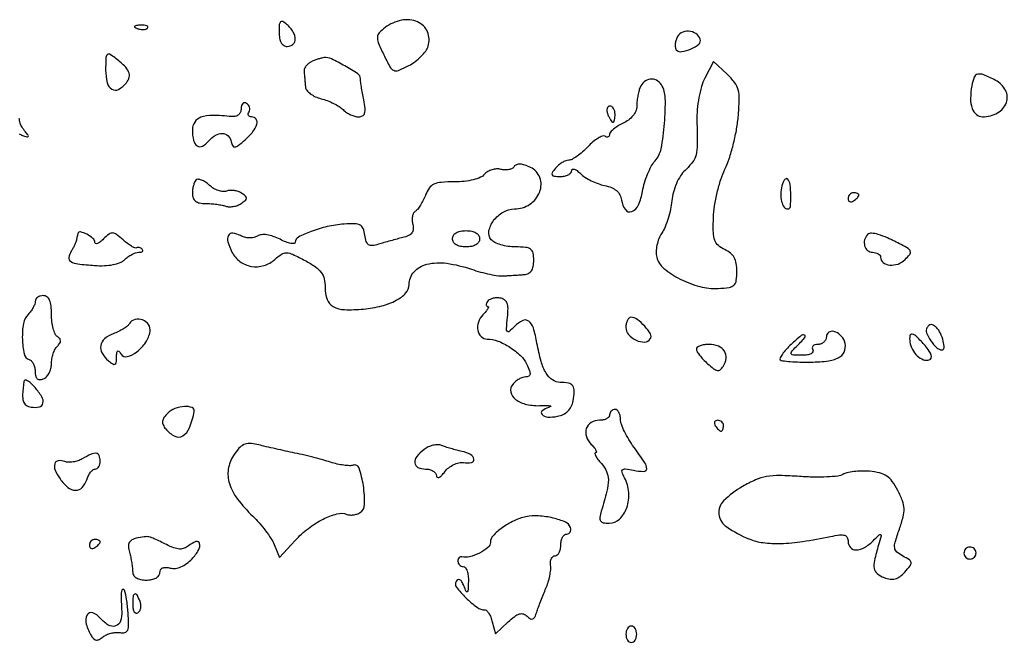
# Model space of a CAD drawing. Extents: x 0 to 5034, y 0 to 2560.
# Drawn here: x 4688.1 to 4870.4, y 111.2 to 225.9 of the extents above; entities that cross this region are included whole.
import ezdxf

# ---------------------------------------------------------------- set-up
doc = ezdxf.new("R2010")
doc.units = 0

msp = doc.modelspace()

# ---------------------------------------------------------------- linework, layer by layer
for points in [[(4709.8125, 224.316886, 0.051402), (4710.359369, 224.160852, 0.05415), (4710.916927, 224.123424, 0.060344), (4711.402231, 224.202593, 0.126455), (4711.729167, 224.395833, 0.296942), (4711.77538, 224.614691, 0.208169), (4711.592839, 224.799335, 0.077125), (4711.112848, 224.910055, 0.028489), (4710.416667, 224.921053, 0.018894), (4709.670344, 224.862007, 0.168741), (4709.37858, 224.720685, 0.470617), (4709.395823, 224.538436, 0.054073)], [(4736, 223.622445, 0.043099), (4736.095966, 222.511194, 0.087038), (4736.392996, 221.687074, 0.121072), (4736.871861, 221.183787, 0.143291), (4737.5, 221, 0.090674), (4738.072657, 221.104712, 0.09558), (4738.559375, 221.404657, 0.099644), (4738.885048, 221.85199, 0.108083), (4739, 222.377555, 0.086594), (4738.892217, 222.995234, 0.04354), (4738.559375, 223.71614, 0.041499), (4738.073942, 224.421878, 0.048188), (4737.5, 225, 0.037417), (4736.685618, 225.578847, 0.333054), (4736.27432, 225.537632, 0.193794), (4736.044628, 225.0561, 0.015561)], [(4755.563258, 224.471405, 0.040876), (4754.472214, 223.49638, 0.17917), (4754.137092, 222.715114, 0.112492), (4754.315717, 221.695381, 0.01188), (4755.310103, 219.475897, 0.013579), (4756.455038, 217.233755, 0.16653), (4757.154068, 216.593574, 0.203234), (4758.032568, 216.584398, 0.021675), (4759.925977, 217.461721, 0.04091), (4761.09631, 218.19387, 0.0358), (4762.188866, 219.137457, 0.037491), (4763.053298, 220.139278, 0.082596), (4763.51175, 221.03702, 0.179027), (4763.387464, 223.681236, 0.192754), (4761.572918, 225.507768, 0.15166), (4758.592363, 225.827386, 0.113837)], [(4809.373437, 222.530778, 0.038014), (4809.176412, 221.871535, 0.045288), (4809.096226, 221.22772, 0.051274), (4809.133513, 220.688686, 0.154685), (4809.301101, 220.365566, 0.240484), (4810.330723, 220.031894, 0.065201), (4812.023817, 220.53498, 0.068709), (4813.464099, 221.430462, 0.308989), (4813.722181, 222.334859, 0.170675), (4812.927367, 223.360058, 0.132823), (4811.574483, 223.792113, 0.135574), (4810.208954, 223.48032, 0.179491)], [(4704, 216.622445, 0.057306), (4704.267312, 214.297769, 0.20075), (4705.131664, 213.100269, 0.271843), (4706.374239, 213.077277, 0.091685), (4707.820353, 214.283538, 0.113219), (4708.334604, 215.302855, 0.16795), (4708.244489, 216.290099, 0.097191), (4707.457444, 217.398167, 0.023594), (4705.75, 218.872445, 0.037506), (4704.738976, 219.54951, 0.372089), (4704.276057, 219.456962, 0.157657), (4704.038786, 218.803516, 0.008891)], [(4741.978997, 218.179715, 0.067178), (4741.408457, 217.826438, 0.065878), (4740.947677, 217.332479, 0.071395), (4740.661775, 216.77865, 0.113046), (4740.603997, 216.25, -0.002867), (4740.668894, 215.665306, -0.001474), (4740.74383, 214.932159, -0.001465), (4740.816525, 214.177105, -0.002211), (4740.875, 213.519052, 0.148522), (4741.120919, 212.901727, 0.062304), (4741.768185, 212.271115, 0.054067), (4742.682572, 211.72314, 0.046523), (4743.740097, 211.350383, -0.029549), (4744.8868, 210.989393, -0.02408), (4746.066369, 210.473602, -0.024719), (4747.108505, 209.890953, -0.056604), (4747.811526, 209.331331, 0.050271), (4748.435369, 208.821735, 0.038049), (4749.20814, 208.391079, 0.038968), (4750.004727, 208.096265, 0.069252), (4750.696429, 208, 0.12307), (4751.407637, 208.177748, 0.200667), (4751.795255, 208.652299, 0.101243), (4751.873319, 209.546971, 0.020661), (4751.625, 211.125, -0.004764), (4751.385705, 212.383722, -0.00559), (4751.183594, 213.581519, -0.004956), (4751.034296, 214.596338, -0.034053), (4751, 215.09932, 0.251857), (4750.558435, 215.920333, 0.016142), (4748.16022, 217.396013, 0.020295), (4745.674106, 218.686351, 0.13222), (4744.29966, 218.929715, 0.043128), (4743.891171, 218.857966, 0.013129), (4743.288106, 218.68041, 0.01304), (4742.619986, 218.445074, 0.01388)], [(4814.56454, 215.124807, 0.049377), (4813.957571, 213.59885, 0.023947), (4813.474281, 211.553377, 0.023353), (4813.168152, 209.340014, 0.029456), (4813.102325, 207.273725, -0.006307), (4813.166046, 202.859077, -0.059381), (4812.945431, 200.978908, -0.107121), (4812.309897, 199.659397, -0.039643), (4810.90892, 198.129773, 0.065681), (4810.066744, 197.108537, 0.037379), (4809.321079, 195.689109, 0.036069), (4808.761261, 194.090647, 0.04305), (4808.477527, 192.519998, -0.029688), (4808.236899, 190.949477, -0.022302), (4807.794126, 189.25778, -0.022725), (4807.232079, 187.69886, -0.047177), (4806.628944, 186.55645, 0.05257), (4806.093569, 185.515406, 0.040734), (4805.730613, 184.292561, 0.041879), (4805.580396, 183.081387, 0.074001), (4805.688791, 182.082062, 0.158001), (4807.007791, 180.020558, 0.054922), (4809.997804, 178.068158, 0.052883), (4813.638554, 176.685031, 0.076893), (4817.049617, 176.329309, 0.02379), (4819.0345, 176.522742, 0.15093), (4819.939264, 176.953467, 0.173991), (4820.375156, 177.785959, 0.034043), (4820.494914, 179.5, 0.044033), (4820.369687, 180.947235, 0.085178), (4819.978708, 182.037691, 0.094978), (4819.281896, 182.858954, 0.066196), (4818.240175, 183.491359, -0.073972), (4817.057851, 184.234401, -0.131315), (4816.411614, 185.177177, -0.07892), (4816.139565, 186.653313, -0.015031), (4816.154139, 189.392897, -0.029961), (4816.361887, 191.56662, -0.019441), (4816.848921, 194.044703, -0.019554), (4817.515979, 196.435939, -0.034746), (4818.275309, 198.333689, 0.033481), (4819.057806, 200.275101, 0.016798), (4819.795592, 202.815865, 0.0166), (4820.385314, 205.505827, 0.023562), (4820.71612, 207.932151, 0.01393), (4820.91301, 211.180757, 0.071125), (4820.716111, 212.974454, 0.10042), (4820.055056, 214.337668, 0.042458), (4818.682727, 215.851082), (4816.155904, 218.202164)], [(4863.827954, 213.75, 0.041703), (4863.603208, 211.386906, 0.086794), (4863.900169, 209.566335, 0.132831), (4864.672887, 208.434334, 0.181157), (4865.823324, 208.015313, 0.12425), (4868.590231, 208.740613, 0.18279), (4870.202826, 210.633501, 0.209477), (4870.04531, 212.914029, 0.153764), (4868.227466, 214.72577, 0.018736), (4866.023711, 215.766249, 0.15674), (4864.94049, 215.866945, 0.248138), (4864.271202, 215.297802, 0.050407)], [(4802.606989, 213.418213, 0.031778), (4802.374111, 212.672972, 0.017163), (4802.178303, 211.731303, 0.017032), (4802.04404, 210.754755, 0.025648), (4802, 209.896774, -0.106731), (4801.818748, 209.057345, -0.064267), (4801.280963, 208.18738, -0.058721), (4800.475062, 207.403639, -0.056717), (4799.5, 206.818046, 0.027745), (4798.542824, 206.316073, 0.036357), (4797.734375, 205.749639, 0.039559), (4797.160354, 205.200865, 0.184244), (4797, 204.780468, -0.11006), (4796.93299, 204.47973, -0.182861), (4796.748949, 204.301059, -0.160325), (4796.47195, 204.275803, -0.081821), (4796.14536, 204.410163, 0.234443), (4795.665427, 204.454928, 0.045342), (4794.860366, 204.05788, 0.03964), (4793.921851, 203.376401, 0.027338), (4792.971046, 202.46918, -0.023726), (4791.994668, 201.524, -0.027606), (4790.979324, 200.725322, -0.028288), (4790.060039, 200.15566, -0.125199), (4789.448131, 200, 0.09569), (4788.898072, 199.893756, 0.042053), (4788.232655, 199.559375, 0.039587), (4787.565248, 199.073937, 0.042549), (4787, 198.5, 0.027702), (4786.394365, 197.682027, 0.285199), (4786.38379, 197.280049, 0.243483), (4786.749908, 197.04858, 0.02153), (4787.877555, 197, 0.048508), (4788.68981, 197.078988, 0.068508), (4789.376532, 197.314732, 0.088693), (4789.839084, 197.662303, 0.18959), (4790, 198.071429, -0.274271), (4790.149658, 198.323734, -0.20968), (4790.476032, 198.352093, -0.083471), (4790.99716, 198.071945, -0.031406), (4791.620536, 197.522321, 0.05412), (4792.443818, 196.860282, 0.028057), (4793.594842, 196.211857, 0.02753), (4794.865658, 195.671738, 0.037378), (4796.065934, 195.336813, -0.04785), (4797.326438, 194.956509, -0.08102), (4798.264089, 194.381196, -0.093633), (4798.880974, 193.605823, -0.086131), (4799.195398, 192.63592, 0.119998), (4799.900631, 190.872849, 0.349513), (4801.078076, 190.535607, 0.191769), (4802.331384, 191.756921, 0.064653), (4803.075086, 194.246726, -0.031281), (4803.43264, 195.818493, -0.025704), (4804.002846, 197.442743, -0.026445), (4804.684696, 198.883997, -0.060271), (4805.378209, 199.865422, 0.138478), (4806.498971, 202.125507, 0.025625), (4807.125191, 206.77391, 0.025826), (4807.270845, 211.466226, 0.134035), (4806.543564, 213.929512, 0.139893), (4805.642953, 214.750598, 0.148687), (4804.466936, 214.947689, 0.1432), (4803.347352, 214.456246, 0.127254)], [(4729, 209.496159, -0.101303), (4728.871048, 208.866222, -0.11985), (4728.50769, 208.380628, -0.113737), (4727.944866, 208.099434, -0.084755), (4727.25, 208.052296, 0.020806), (4723.679183, 208.265969, 0.087571), (4721.566258, 207.932496, 0.169751), (4720.430707, 207.037414, 0.142701), (4720, 205.559017, 0.05562), (4720.211471, 203.663865, 0.189978), (4720.896909, 202.657071, 0.275975), (4721.878593, 202.599045, 0.099973), (4723.009138, 203.51101, -0.081324), (4724.251971, 204.591815, -0.145425), (4725.547795, 204.943011, -0.191302), (4726.587078, 204.500912, -0.148556), (4727.176676, 203.410293, 0.068049), (4727.445162, 202.642851, 0.320368), (4727.836471, 202.439976, 0.132156), (4728.45387, 202.704335, 0.012129), (4729.75, 203.777588, 0.044484), (4731.188616, 205.273065, 0.100888), (4731.904469, 206.66157, 0.226199), (4731.746338, 207.582822, 0.243629), (4730.940983, 208, -0.098926), (4730.581552, 208.071817, -0.176081), (4730.362055, 208.273452, -0.169366), (4730.318355, 208.57557, -0.090666), (4730.457295, 208.930902, 0.108373), (4730.598899, 209.334197, 0.099685), (4730.565079, 209.77286, 0.095498), (4730.360589, 210.179369, 0.090427), (4730.016312, 210.489919, 0.143726), (4729.630628, 210.595862, 0.19148), (4729.298542, 210.457099, 0.135789), (4729.074256, 210.071384, 0.064279)], [(4796.638374, 208.5, 0.02136), (4796.887494, 207.925442, 0.030395), (4797.160341, 207.440625, 0.030693), (4797.420671, 207.087111, 0.222225), (4797.606989, 207, 0.289661), (4797.758929, 207.096084, 0.046727), (4797.884553, 207.440625, 0.039339), (4797.971531, 207.925176, 0.024748), (4798, 208.5, 0.062722), (4797.92777, 209.073532, 0.08088), (4797.715469, 209.559375, 0.098158), (4797.400789, 209.884506, 0.152681), (4797.031385, 210, 0.184534), (4796.710807, 209.877514, 0.147206), (4796.516384, 209.559375, 0.100118), (4796.488865, 209.074366, 0.055937)], [(4779.387814, 198.818479, -0.135642), (4779.016543, 198.474276, -0.068681), (4778.41096, 198.259515, -0.060352), (4777.677188, 198.198402, -0.054633), (4776.923909, 198.309647, 0.077208), (4776.130002, 198.390642, 0.06059), (4775.276564, 198.24109, 0.061354), (4774.495274, 197.894941, 0.084818), (4773.914323, 197.396765, -0.120088), (4773.163833, 196.839111, -0.038507), (4771.837628, 196.39515, -0.034555), (4770.179845, 196.098659, -0.02698), (4768.352804, 196, 0.019084), (4765.940441, 195.907892, 0.087271), (4764.586921, 195.561665, 0.130335), (4763.714713, 194.850934, 0.066228), (4763.036932, 193.597139, -0.024236), (4762.616031, 192.633433, -0.024938), (4762.107434, 191.724417, -0.025662), (4761.589086, 190.984803, -0.088889), (4761.155563, 190.596143, 0.139375), (4760.821007, 190.229931, 0.06788), (4760.615451, 189.625355, 0.059297), (4760.561108, 188.889671, 0.052813), (4760.675924, 188.131265, -0.079072), (4760.763561, 187.239542, -0.148985), (4760.514008, 186.56769, -0.124811), (4759.890185, 186.072429, -0.047648), (4758.832044, 185.712995, 0.005283), (4757.781882, 185.452885, 0.00323), (4756.548195, 185.124928, 0.003237), (4755.33034, 184.784254, 0.005747), (4754.332024, 184.485552, -0.044968), (4753.202037, 184.24193, -0.179696), (4752.52452, 184.402801, -0.171693), (4752.097769, 184.973581, -0.040344), (4751.832024, 186.154818, 0.05822), (4751.506474, 187.39378, 0.178368), (4750.938994, 188.032657, 0.122705), (4749.941628, 188.284462, 0.021724), (4748, 188.206116, 0.033191), (4744.876354, 187.733613, 0.035052), (4741.90082, 186.856806, 0.03344), (4739.572245, 185.807162, 0.276879), (4739, 184.853, -0.381434), (4738.788927, 184.616571, -0.076639), (4738.174817, 184.641014, -0.047043), (4737.268846, 184.908191, -0.024119), (4736.190867, 185.401299, 0.034703), (4734.941026, 185.941358, 0.049422), (4733.766914, 186.228346, 0.058884), (4732.754832, 186.251964, 0.115326), (4731.994749, 185.996755, -0.086738), (4731.327006, 185.729638, -0.057984), (4730.505372, 185.654124, -0.05542), (4729.645797, 185.770801, -0.061517), (4728.86457, 186.07248, 0.09008), (4727.461646, 186.524539, 0.317517), (4726.667996, 186.108475, 0.192893), (4726.55905, 184.926874, 0.044783), (4727.310984, 183.036976, 0.117625), (4728.783326, 181.297258, 0.117339), (4730.88373, 180.407576, 0.115445), (4733.187477, 180.552484, 0.111173), (4735.223925, 181.702649, -0.040634), (4736.465128, 182.654746, -0.15499), (4737.395128, 182.907716, -0.100707), (4738.523545, 182.628358, -0.012146), (4740.821445, 181.467702, -0.02664), (4742.71316, 180.320149, -0.08396), (4743.77885, 179.294884, -0.104393), (4744.321029, 178.110097, -0.055341), (4744.5, 176.498057, 0.088238), (4744.888839, 174.311868, 0.178658), (4746.006707, 172.999745, 0.120599), (4748.075586, 172.423723, 0.031055), (4751.566689, 172.53053, 0.037854), (4754.934699, 173.102941, 0.061984), (4757.631752, 174.1423, 0.083178), (4759.395457, 175.504391, 0.189005), (4760, 177.046535, -0.18672), (4760.907344, 179.391515, -0.148902), (4763.255616, 180.788903, -0.095878), (4766.936058, 180.973023, -0.047506), (4771.5, 179.87487, 0.016458), (4773.178149, 179.359149, 0.015715), (4774.9125, 178.94608, 0.015873), (4776.465571, 178.678457, 0.052706), (4777.5, 178.643701, -0.000783), (4778.393064, 178.706462, -0.000507), (4779.426563, 178.776415, -0.00051), (4780.436362, 178.842701, -0.000966), (4781.25, 178.893701, 0.104405), (4782.012246, 179.103612, 0.126343), (4782.56437, 179.595867, 0.1002), (4782.893486, 180.392962, 0.047997), (4783, 181.5, 0.049942), (4782.864396, 182.854237, 0.18559), (4782.412244, 183.564955, 0.136988), (4781.501371, 183.912921, 0.02316), (4779.622445, 184, -0.035382), (4778.249238, 184.097295, -0.036316), (4776.915693, 184.387207, -0.038855), (4775.804208, 184.811088, -0.109449), (4775.150922, 185.31815, -0.223624), (4774.736496, 186.922975, -0.115175), (4775.594795, 188.86247, -0.099189), (4777.367783, 190.439899, -0.133119), (4779.434259, 191, 0.148854), (4782.270561, 191.863523, 0.154002), (4784.098692, 194.15161, 0.18154), (4784.123363, 196.791013, 0.19752), (4782.399686, 198.67936, 0.030832), (4781.325522, 199.107512, 0.067977), (4780.458532, 199.266982, 0.100978), (4779.811363, 199.165782, 0.166727)], [(4720.668848, 196.335515, 0.097057), (4720.411452, 195.952655, 0.034309), (4720.196474, 195.324599, 0.032513), (4720.049328, 194.584252, 0.03281), (4720, 193.833333, 0.091021), (4720.15062, 193.012795, 0.140673), (4720.579756, 192.439534, 0.114263), (4721.323693, 192.106287, 0.04844), (4722.418213, 192, -0.017536), (4723.441708, 191.964093, -0.014917), (4724.517288, 191.856211, -0.015174), (4725.490878, 191.69895, -0.040455), (4726.168213, 191.510504, 0.084144), (4726.787579, 191.395026, 0.047837), (4727.549412, 191.455463, 0.046037), (4728.327594, 191.668131, 0.056147), (4729, 192.010504, 0.027638), (4729.77688, 192.586998, 0.210364), (4729.975391, 192.985211, 0.232097), (4729.806595, 193.375335, 0.033573), (4729.090684, 193.90748, 0.062062), (4728.449638, 194.215656, 0.047312), (4727.690588, 194.393064, 0.048336), (4726.934281, 194.42216, 0.077219), (4726.303439, 194.286199, -0.119299), (4725.64562, 194.200911, -0.056006), (4724.803316, 194.389654, -0.050924), (4723.920014, 194.799137, -0.049969), (4723.131603, 195.380901, 0.037114), (4722.39574, 195.953625, 0.0544), (4721.668183, 196.330997, 0.069759), (4721.054478, 196.475014, 0.222728)], [(4828.78976, 195.289663, 0.057628), (4828.581706, 193.799075, 0.067465), (4828.740015, 192.380925, 0.087231), (4829.197998, 191.355146, 0.249188), (4829.866355, 191, 0.386059), (4830.357272, 191.445434, 0.027233), (4830.443173, 193.45963, 0.03018), (4830.293016, 195.536552, 0.164686), (4829.800903, 196.532431, 0.289317), (4829.554751, 196.588029, 0.137531), (4829.278285, 196.392962, 0.072754), (4829.006773, 195.93768, 0.034683)], [(4841, 192.940983, 0.108972), (4841.078288, 192.586039, 0.182303), (4841.29375, 192.3746, 0.161196), (4841.6179, 192.343488, 0.082592), (4842, 192.5, 0.029505), (4842.382774, 192.768994, 0.035638), (4842.70625, 193.066025, 0.038439), (4842.934461, 193.34829, 0.151918), (4843, 193.559017, 0.210953), (4842.92554, 193.727648, 0.081139), (4842.70625, 193.870461, 0.061769), (4842.382849, 193.967655, 0.042167), (4842, 194, 0.105053), (4841.618444, 193.918938, 0.099167), (4841.29375, 193.688914, 0.09642), (4841.076123, 193.345238, 0.093332)], [(4698.875, 186.468615, 0.00828), (4698.817288, 186.236918, 0.003296), (4698.745502, 185.917343, 0.003261), (4698.672559, 185.571471, 0.004096), (4698.609687, 185.25, -0.048832), (4698.500465, 184.87376, -0.015194), (4698.265362, 184.333581, -0.01503), (4697.964428, 183.742541, -0.01603), (4697.634552, 183.183469, 0.108497), (4697.221112, 182.047228, 0.298501), (4697.572989, 181.313804, 0.106113), (4698.876048, 180.864759, 0.012331), (4701.965367, 180.567993, 0.027226), (4703.770507, 180.5379, 0.038281), (4705.370102, 180.721523, 0.044614), (4706.657602, 181.091731, 0.104438), (4707.492871, 181.635728, -0.040152), (4708.10628, 182.157806, -0.035521), (4708.820078, 182.599245, -0.037245), (4709.523516, 182.903642, -0.08368), (4710.095238, 183, 0.046117), (4710.531099, 183.040287, 0.136701), (4710.798289, 183.171354, 0.260031), (4710.864785, 183.362842, 0.153907), (4710.75, 183.583333, 0.066173), (4710.491231, 183.781379, 0.072584), (4710.197507, 183.897396, 0.081837), (4709.915081, 183.916617, 0.129021), (4709.688321, 183.833333, -0.261982), (4709.390113, 183.804569, -0.02995), (4708.767063, 184.125911, -0.029988), (4708.019559, 184.632941, -0.019901), (4707.223842, 185.297426, 0.021381), (4706.007303, 186.307238, 0.151278), (4705.294428, 186.567275, 0.17833), (4704.620753, 186.35633, 0.03226), (4703.618854, 185.475997, -0.02821), (4702.996238, 184.919936, -0.072232), (4702.475538, 184.615986, -0.183887), (4702.14955, 184.609318, -0.316895), (4702, 184.821583, 0.219501), (4701.656429, 185.566494, 0.055418), (4700.523423, 186.334622, 0.064769), (4699.366413, 186.764448, 0.404193)], [(4773, 185.5, -0.140575), (4772.822179, 184.88002, -0.118484), (4772.333333, 184.4, -0.088208), (4771.543379, 184.09863, -0.04716), (4770.5, 184, -0.04716), (4769.456621, 184.09863, -0.088208), (4768.666667, 184.4, -0.118484), (4768.177821, 184.88002, -0.140575), (4768, 185.5, -0.140575), (4768.177821, 186.11998, -0.118484), (4768.666667, 186.6, -0.088208), (4769.456621, 186.90137, -0.04716), (4770.5, 187, -0.04716), (4771.543379, 186.90137, -0.088208), (4772.333333, 186.6, -0.118484), (4772.822179, 186.11998, -0.140575)], [(4844.597766, 186.264432, 0.133646), (4844.04972, 185.306541, 0.131657), (4844.058423, 184.197114, 0.14842), (4844.605811, 183.332379, 0.179844), (4845.5, 183, -0.057609), (4846.073715, 182.933678, -0.076852), (4846.559375, 182.737678, -0.095748), (4846.884842, 182.447641, -0.164455), (4847, 182.106989, 0.230387), (4847.47238, 181.136216, 0.142651), (4848.673222, 180.654266, 0.109662), (4850.214873, 180.840436, 0.112159), (4851.518633, 181.66149, 0.02982), (4852.363746, 182.613904, 0.234562), (4852.4808, 183.175866, 0.192404), (4852.109394, 183.679314, 0.019744), (4850.797572, 184.422686, 0.011396), (4848.286587, 185.6458, 0.035446), (4846.525623, 186.307878, 0.055444), (4845.300592, 186.52825, 0.216441)], [(4691, 173.928571, -0.090228), (4690.908416, 173.425185, -0.035946), (4690.613671, 172.785546, -0.034105), (4690.188118, 172.124309, -0.036359), (4689.684839, 171.541982, 0.15671), (4688.824931, 169.867866, 0.047855), (4688.629144, 166.99225, 0.047122), (4688.964632, 164.252164, 0.26416), (4689.91575, 163.19475, -0.134104), (4690.330788, 162.917839, -0.066644), (4690.681501, 162.385698, -0.058808), (4690.919415, 161.695948, -0.053719), (4691, 160.948051, 0.055725), (4691.08935, 160.148833, 0.158909), (4691.372581, 159.674022, 0.189492), (4691.842896, 159.505948, 0.083968), (4692.5, 159.638374, 0.11139), (4693.073799, 160.02113, 0.066132), (4693.559375, 160.689091, 0.061088), (4693.88814, 161.525559, 0.063201), (4694, 162.406989, -0.043504), (4694.080148, 163.326395, -0.036548), (4694.319345, 164.275148, -0.038065), (4694.670032, 165.113636, -0.078454), (4695.087132, 165.687132, 0.047458), (4695.536977, 166.231562, 0.150038), (4695.674265, 166.678773, 0.181024), (4695.526767, 167.072821, 0.075363), (4695.087132, 167.446149, -0.152756), (4694.667417, 167.930471, -0.038137), (4694.319345, 168.931457, -0.035408), (4694.079925, 170.192483, -0.029219), (4694, 171.559017, 0.026284), (4693.917378, 173.129639, 0.076643), (4693.64102, 174.176503, 0.129215), (4693.167342, 174.776738, 0.162841), (4692.5, 175, 0.069717), (4691.926711, 174.919674, 0.085667), (4691.440625, 174.685268, 0.100075), (4691.115627, 174.337148, 0.138775)], [(4774.444954, 173.910933, 0.04954), (4774.274213, 173.561564, 0.107788), (4774.232537, 173.267587, 0.18398), (4774.32166, 173.077196, 0.194679), (4774.512412, 173, -0.459563), (4774.622632, 172.87157, -0.095029), (4774.508538, 172.550874, -0.044123), (4774.157503, 172.058628, -0.019434), (4773.613918, 171.471061, 0.114504), (4772.779872, 170.132968, 0.12694), (4772.66313, 168.616643, 0.157839), (4773.280345, 167.456088, 0.194633), (4774.407624, 167, -0.093819), (4776.364139, 166.629624, -0.048974), (4778.581887, 165.497357, -0.048911), (4780.543478, 163.95072, -0.091366), (4781.719835, 162.31392, -0.019159), (4782.217671, 161.144984, -0.112185), (4782.310838, 160.488012, -0.256945), (4782.07661, 160.134811, -0.121142), (4781.52836, 160, 0.085163), (4780.954584, 159.901558, 0.043721), (4780.288568, 159.598349, 0.041775), (4779.639144, 159.155859, 0.049156), (4779.110114, 158.632679, 0.23234), (4778.768799, 157.214284, 0.179351), (4779.646295, 155.861296, 0.107346), (4781.708016, 154.924137, 0.066155), (4784.375018, 154.708593, -0.010714), (4785.491344, 154.742145, -0.065007), (4786.064378, 154.672344, -0.631895), (4786.091377, 154.533947, -0.088838), (4785.737757, 154.359112, 0.099119), (4784.556409, 153.744767, 0.447516), (4784.5207, 153.05975, 0.187944), (4785.586712, 152.596742, 0.056831), (4787.378264, 152.731978, 0.065899), (4788.444633, 153.085943, 0.081833), (4789.296954, 153.688525, 0.082568), (4789.905502, 154.527861, 0.068529), (4790.258967, 155.574366, 0.035562), (4790.46908, 157.349906, 0.165474), (4790.186784, 158.326906, 0.192198), (4789.399273, 158.844858, 0.050545), (4787.868517, 159, -0.152564), (4786.439118, 159.446545, -0.107977), (4785.285239, 160.684932, -0.066346), (4784.356718, 162.866065, -0.022864), (4783.592893, 166.214921, 0.027066), (4782.919762, 169.055879, 0.159463), (4782.063036, 170.300046, 0.286247), (4780.957321, 170.404201, 0.080608), (4779.488051, 169.345194, -0.017033), (4778.462932, 168.387636, -0.425124), (4778.116047, 168.417778, -0.192067), (4777.966882, 168.898873, -0.006005), (4778.157431, 170.990093, 0.024575), (4778.246746, 172.65053, 0.094957), (4778.058024, 173.660379, 0.156243), (4777.572715, 174.255539, 0.10809), (4776.753971, 174.565023, 0.051522), (4776.04434, 174.595628, 0.054101), (4775.35546, 174.478832, 0.060223), (4774.787662, 174.241214, 0.125802)], [(4708.406832, 169.84925, -0.088635), (4708.016868, 169.413832, -0.025737), (4707.276457, 168.89398, -0.025001), (4706.366785, 168.384324, -0.024349), (4705.402861, 167.963068, 0.085792), (4703.815463, 167.023393, 0.172995), (4703.099071, 165.779544, 0.176642), (4703.338487, 164.382531, 0.089908), (4704.5, 163, 0.024159), (4705.31604, 162.386802, 0.252347), (4705.718724, 162.345693, 0.271701), (4705.954529, 162.657452, 0.027206), (4706.015313, 163.627555, -0.017785), (4706.053594, 164.502123, -0.225062), (4706.213655, 164.780348, -0.386958), (4706.453992, 164.748332, -0.033665), (4706.851079, 164.206719, 0.325601), (4707.995592, 163.754996, 0.102928), (4709.742245, 164.617696, 0.077628), (4711.396895, 166.386917, 0.109399), (4712.193366, 168.38641, 0.190281), (4711.917413, 169.650511, 0.153984), (4710.824427, 170.52399, 0.15581), (4709.438163, 170.606613, 0.194296)], [(4800, 169.116631, 0.186422), (4800.501727, 167.817726, 0.099583), (4801.907546, 166.781793, 0.111453), (4803.485328, 166.43798, 0.25795), (4804.508195, 167.01326, 0.278659), (4804.517341, 167.923754, 0.04958), (4803.466534, 169.357224, 0.049714), (4802.087965, 170.615493, 0.161498), (4800.928571, 171, 0.193286), (4800.573922, 170.857582, 0.087474), (4800.272768, 170.44676, 0.067318), (4800.068391, 169.837445, 0.047334)], [(4855.54911, 169.079462, 0.23824), (4855.467789, 168.134139, 0.05457), (4856.247112, 166.676498, 0.054311), (4857.34697, 165.393072, 0.190701), (4858.340088, 165, 0.418709), (4858.721506, 165.387308, 0.058227), (4858.557309, 166.627352, 0.049944), (4858.03817, 168.059429, 0.084656), (4857.302745, 169.097255, 0.04947), (4856.765786, 169.537311, 0.150579), (4856.318674, 169.670134, 0.178454), (4855.922812, 169.519621, 0.075316)], [(4837, 167.468615, -0.105311), (4836.880653, 166.90826, -0.099211), (4836.542039, 166.431406, -0.09635), (4836.036107, 166.111782, -0.093101), (4835.440983, 166, 0.066118), (4834.889346, 165.926733, 0.138808), (4834.521475, 165.70625, 0.191142), (4834.392057, 165.379648, 0.139169), (4834.5, 165, -0.260332), (4834.517075, 164.61409, -0.162529), (4834.187986, 164.286302, -0.081169), (4833.481135, 164.068271, -0.034317), (4832.487588, 164, -0.010656), (4830.912349, 164.033576, -0.238146), (4830.525623, 164.25, -0.33907), (4830.548562, 164.626814, -0.017698), (4831.428571, 165.571429, 0.01309), (4833.037816, 167.267216, 0.503732), (4832.948297, 167.708337, 0.293952), (4832.311649, 167.622204, 0.01198), (4830.503943, 166.003704, 0.018795), (4829.582008, 165.069935, 0.030758), (4828.883126, 164.205579, 0.032021), (4828.443725, 163.495959, 0.330225), (4828.491368, 163.175298, 0.169992), (4828.88605, 162.98531, 0.008435), (4830.34131, 162.846642, 0.012813), (4832.107487, 162.75382, 0.008843), (4834.11011, 162.735399, 0.032475), (4837.430341, 162.979592, 0.104253), (4839.505141, 163.727791, 0.190919), (4840.415106, 164.950874, 0.158496), (4840.330161, 166.581997, 0.112771), (4839.559272, 167.730852, 0.124385), (4838.391001, 168.380815, 0.205944), (4837.430526, 168.239575, 0.260296)], [(4852.398607, 166.489877, 0.085191), (4852.862482, 165.069667, 0.084117), (4853.774773, 163.878311, 0.097357), (4854.899319, 163.180549, 0.172427), (4855.977754, 163.159251, 0.224004), (4856.319747, 163.485918, 0.16591), (4856.340294, 164.015791, 0.080151), (4855.970984, 164.780268, 0.026122), (4855.197959, 165.771751, 0.015789), (4853.687527, 167.406064, 0.136355), (4852.835542, 167.89632, 0.443399), (4852.402406, 167.61032, 0.074698)], [(4813, 165.154988, 0.138091), (4813.123935, 164.714801, 0.025324), (4813.605433, 164.010288, 0.025508), (4814.27197, 163.220828, 0.020767), (4815.06105, 162.444751, 0.020962), (4816.184794, 161.510377, 0.121307), (4816.887319, 161.204793, 0.215024), (4817.438379, 161.348287, 0.084924), (4817.968529, 161.94908, 0.113019), (4818.476615, 163.439765, 0.169014), (4818.163851, 164.766846, 0.157267), (4817.06563, 165.677871, 0.095418), (4815.393011, 166, 0.033549), (4814.476384, 165.938427, 0.051371), (4813.702947, 165.751778, 0.066647), (4813.169905, 165.479301, 0.246083)], [(4688.875, 159.15301, 0.013231), (4688.67437, 156.697661, 0.084662), (4688.815653, 155.462086, 0.178624), (4689.312718, 154.789279, 0.109246), (4690.246029, 154.434396, 0.085687), (4691.770045, 154.472852, 0.301988), (4692.431077, 155.130384, 0.189363), (4692.22338, 156.320333, 0.041863), (4690.979243, 158.023933, 0.026665), (4690.20971, 158.821093, 0.064398), (4689.544684, 159.29696, 0.154061), (4689.100413, 159.380909, 0.349199)], [(4715.45061, 153.307753, 0.041664), (4714.760032, 152.491386, 0.124386), (4714.496506, 151.814644, 0.142981), (4714.603527, 151.152319, 0.062202), (4715.087927, 150.394054, 0.101307), (4716.745662, 149.064039, 0.261811), (4718.225727, 149.120169, 0.163582), (4719.463786, 150.600619, 0.042248), (4720.359166, 153.626123, 0.373647), (4719.956012, 154.343695, 0.102486), (4718.562984, 154.539277, 0.07237), (4716.783697, 154.161415, 0.108334)], [(4797, 153, -0.182536), (4796.855843, 152.618285, -0.0909), (4796.443928, 152.29375, -0.070807), (4795.831332, 152.073863, -0.050854), (4795.106989, 152, 0.135095), (4793.58868, 151.582141, 0.179741), (4792.698363, 150.476609, 0.165248), (4792.706206, 148.979704, 0.113641), (4793.613918, 147.528939, -0.022417), (4794.151201, 146.941191, -0.053146), (4794.480347, 146.449126, -0.126196), (4794.554534, 146.135524, -0.408726), (4794.416441, 146, 0.463325), (4794.282919, 145.842451, 0.081874), (4794.425774, 145.422793, 0.041866), (4794.836071, 144.789902, 0.01918), (4795.468288, 144.035041, -0.078453), (4796.428957, 142.565475, -0.106113), (4796.760316, 141.018116, -0.062379), (4796.493705, 138.897606, -0.012721), (4795.464102, 135.25, 0.033579), (4795.181489, 134.06131, 0.186868), (4795.311414, 133.430706, 0.209518), (4795.818975, 133.094476, 0.043029), (4796.914753, 133, 0.194526), (4798.836018, 133.776869, 0.119333), (4800.16161, 135.869088, 0.099841), (4800.524018, 138.680909, 0.102253), (4799.761448, 141.387355, -0.028124), (4799.285467, 142.446925, -0.317877), (4799.392988, 142.868754, -0.212165), (4799.894745, 143.017139, -0.014574), (4801.391306, 142.776027, 0.039633), (4803.318126, 142.563885, 0.415592), (4803.83983, 143.057083, 0.157165), (4803.516806, 144.155366, 0.009451), (4801.5, 147, -0.022939), (4800.543122, 148.429857, -0.023834), (4799.734375, 149.9236, -0.024395), (4799.162786, 151.276308, -0.08798), (4799, 152.19428, 0.053418), (4798.925983, 152.885109, 0.073201), (4798.70625, 153.46957, 0.092989), (4798.381598, 153.861969, 0.175302), (4798, 154, 0.099038), (4797.618362, 153.923658, 0.097945), (4797.29375, 153.70625, 0.097945), (4797.076342, 153.381638, 0.099038)], [(4816.5, 151, 0.029505), (4816.768994, 150.617226, 0.035638), (4817.066025, 150.29375, 0.038439), (4817.34829, 150.065539, 0.151918), (4817.559017, 150, 0.210953), (4817.727648, 150.07446, 0.081139), (4817.870461, 150.29375, 0.061769), (4817.967655, 150.617151, 0.042167), (4818, 151, 0.105053), (4817.918938, 151.381556, 0.099167), (4817.688914, 151.70625, 0.09642), (4817.345238, 151.923877, 0.093332), (4816.940983, 152, 0.108972), (4816.586039, 151.921712, 0.182303), (4816.3746, 151.70625, 0.161196), (4816.343488, 151.3821, 0.082592)], [(4727.58683, 145.492176, 0.109106), (4726.630193, 142.971223, 0.11375), (4726.845725, 140.322408, 0.08595), (4728.328545, 137.468572, 0.039284), (4731.13512, 134.327411, -0.022397), (4732.340152, 133.067014, -0.018281), (4733.515943, 131.61777, -0.01866), (4734.500599, 130.2021, -0.045216), (4735.088216, 129.073508), (4736.084703, 126.647015), (4738.990624, 129.828592, -0.043903), (4741.412091, 132.052518, -0.046999), (4744.132579, 133.762764, -0.052088), (4746.6818, 134.731659, -0.157672), (4748.513132, 134.633334, 0.078911), (4749.053124, 134.518853, 0.047095), (4749.710709, 134.546951, 0.045787), (4750.377957, 134.70201, 0.058499), (4750.949487, 134.968781, 0.25662), (4751.788673, 136.452204, 0.039947), (4751.553413, 139.936127, 0.043387), (4750.788864, 143.143655, 0.417424), (4749.65346, 143.705073, -0.093252), (4749.016704, 143.611638, -0.022896), (4747.957579, 143.703003, -0.022651), (4746.733139, 143.922185, -0.020915), (4745.5, 144.255842, 0.009394), (4744.066965, 144.67924, 0.004458), (4742.20625, 145.173392, 0.004417), (4740.250568, 145.655775, 0.006242), (4738.5, 146.048182, -0.001894), (4736.779631, 146.418138, -0.001487), (4734.917151, 146.83185, -0.001503), (4733.187436, 147.22694, -0.003698), (4731.92009, 147.530323, 0.052363), (4730.534155, 147.722421, 0.118739), (4729.504302, 147.510145, 0.103808), (4728.598502, 146.82651, 0.034353)], [(4699.689261, 144.88591, -0.049687), (4698.89242, 144.522825, -0.042547), (4697.997051, 144.300664, -0.044611), (4697.141253, 144.241515, -0.08678), (4696.471286, 144.372645, 0.11865), (4695.242845, 144.533512, 0.309139), (4694.597777, 143.983947, 0.170885), (4694.684963, 142.791238, 0.049927), (4695.598406, 141.162968, 0.067805), (4697.0222, 139.623605, 0.16542), (4698.448914, 139.084783, 0.21387), (4699.659723, 139.579882, 0.113969), (4700.5, 141, -0.039709), (4700.811679, 141.765398, -0.0497), (4701.222265, 142.4125, -0.058089), (4701.664493, 142.858844, -0.170109), (4702.067388, 143, 0.15811), (4702.423094, 143.115365, 0.097128), (4702.726045, 143.440625, 0.079016), (4702.930588, 143.926381, 0.060283), (4703, 144.5, 0.094178), (4702.811992, 145.489303, 0.27653), (4702.284051, 145.895344, 0.138292), (4701.335417, 145.743421, 0.023304)], [(4762.75, 146.6116, 0.062982), (4761.43751, 145.322459, 0.186541), (4761.071113, 144.136871, 0.270193), (4761.632988, 143.310084, 0.111994), (4763, 143, -0.060445), (4763.767162, 142.906918, -0.077667), (4764.421842, 142.632812, -0.094517), (4764.866387, 142.226897, -0.155453), (4765.031803, 141.75, 0.248084), (4765.187872, 141.472154, 0.261726), (4765.498868, 141.453255, 0.088998), (4765.99231, 141.812129, 0.028992), (4766.579376, 142.5, -0.062794), (4767.304226, 143.241635, -0.05472), (4768.223414, 143.820598, -0.057544), (4769.188722, 144.159672, -0.095722), (4770.047573, 144.187142, 0.086849), (4771.508452, 144.20814, 0.401181), (4771.954705, 144.833075, 0.242693), (4771.35099, 145.680309, 0.065577), (4769.75, 146.254827, -0.009828), (4768.778792, 146.485538, -0.0074), (4767.720312, 146.775842, -0.007488), (4766.732935, 147.078528, -0.017082), (4766, 147.343247, 0.097269), (4765.297784, 147.475991, 0.053635), (4764.426562, 147.376006, 0.050613), (4763.530689, 147.076567, 0.05679)], [(4840.013081, 142.008084, -0.111832), (4839.111693, 141.698495, -0.015079), (4837.103102, 141.541625, -0.016778), (4834.674831, 141.507059, -0.013418), (4832.06079, 141.627788, 0.014261), (4828.37658, 141.791716, 0.047435), (4825.963016, 141.600999, 0.058333), (4823.902875, 140.985805, 0.030461), (4821.508485, 139.776687, 0.060865), (4818.038054, 137.137877, 0.234806), (4817.166488, 134.657089, 0.21579), (4818.601414, 132.308571, 0.052331), (4822.708224, 130.103753, 0.066155), (4825.318436, 129.420488, 0.038391), (4828.561133, 129.267454, 0.02975), (4832.61192, 129.629211, 0.014286), (4837.75, 130.548913, -0.018415), (4839.441511, 130.837297, -0.103438), (4840.351501, 130.76974, -0.212379), (4840.825044, 130.371863, -0.113856), (4841, 129.613499, 0.188834), (4841.435974, 128.500275, 0.216767), (4842.481366, 128.061585, 0.127154), (4844.003843, 128.503594, 0.062394), (4845.609383, 129.75, -0.004959), (4846.761395, 130.877942, -0.366413), (4847.005093, 130.893189, -0.310287), (4847.090894, 130.641953, -0.004231), (4846.616791, 129, 0.015713), (4845.86268, 126.143816, 0.099561), (4845.82045, 124.649194, 0.18084), (4846.376702, 123.695531, 0.080401), (4847.655733, 122.95556, 0.058311), (4848.757322, 122.677158, 0.098832), (4849.703151, 122.739645, 0.094213), (4850.583185, 123.16569, 0.049163), (4851.488697, 123.987511, 0.018986), (4852.457322, 125.143126, 0.19769), (4852.6188, 125.728218, 0.219305), (4852.313529, 126.222973, 0.023701), (4851.130719, 126.930041, -0.053146), (4850.015501, 127.689062, -0.185845), (4849.606131, 128.439271, -0.106202), (4849.693402, 129.533443, -0.011996), (4850.469103, 131.912428, 0.021022), (4851.164461, 134.183254, 0.074339), (4851.326431, 135.695401, 0.080889), (4851.032886, 137.120606, 0.02783), (4850.171348, 139.048804, 0.036869), (4849.156713, 140.7054, 0.088403), (4848.127677, 141.705618, 0.089805), (4846.826995, 142.279806, 0.038915), (4844.952291, 142.580042, 0.024446), (4843.492003, 142.626978, 0.024639), (4842.037968, 142.530845, 0.025372), (4840.784442, 142.320803, 0.084405)], [(4781.541681, 134.179623, 0.060069), (4779.357826, 133.444588, 0.045305), (4777.177918, 132.152046, 0.046007), (4775.490807, 130.679169, 0.192615), (4775, 129.452378, -0.22832), (4774.540744, 128.499076, -0.051391), (4772.982291, 127.499679, -0.051621), (4771.158204, 126.803958, -0.130608), (4769.75, 126.801875, 0.136332), (4769.464586, 126.798242, 0.134577), (4769.220312, 126.648051, 0.112284), (4769.056386, 126.367213, 0.076328), (4769, 126, 0.099038), (4769.076342, 125.618362, 0.097945), (4769.29375, 125.29375, 0.097945), (4769.618362, 125.076342, 0.099038), (4770, 125, -0.24567), (4770.37836, 124.802156, -0.070412), (4770.685604, 124.192188, -0.053373), (4770.883773, 123.303371, -0.034583), (4770.929715, 122.25, -0.005049), (4770.873936, 120.686083, -0.1888), (4770.732164, 120.367725, -0.522957), (4770.534369, 120.404752, -0.012202), (4770.102217, 121.433624, 0.036669), (4769.739164, 122.191863, 0.13272), (4769.364803, 122.567457, 0.254527), (4769.001694, 122.576418, 0.136699), (4768.662975, 122.263698, 0.31427), (4768.721482, 121.209053, 0.032413), (4770.47424, 119.247391, 0.035269), (4772.537674, 117.487158, 0.160292), (4774.018227, 117, -0.21308), (4774.345177, 116.85404, -0.047668), (4774.71667, 116.350654, -0.041443), (4775.068697, 115.635944, -0.029771), (4775.344807, 114.789459), (4775.922876, 112.578918), (4778.268438, 114.782459, -0.024561), (4779.475601, 115.809759, -0.091935), (4780.358586, 116.261188, -0.153883), (4781.088553, 116.249422, -0.1165), (4781.774217, 115.825783, 0.060566), (4782.368766, 115.360132, 0.241191), (4782.816767, 115.328681, 0.181884), (4783.192162, 115.687688, 0.034483), (4783.548572, 116.582783, -0.009892), (4783.860501, 117.494099, -0.004527), (4784.301711, 118.671192, -0.004481), (4784.788804, 119.902727, -0.006164), (4785.250042, 121, 0.02892), (4785.649288, 122.08554, 0.02398), (4785.949954, 123.279687, 0.024642), (4786.119119, 124.40332, 0.057991), (4786.105829, 125.25, -0.058503), (4786.096004, 125.919457, -0.085527), (4786.254515, 126.485938, -0.111703), (4786.550573, 126.862745, -0.172262), (4786.937142, 127, 0.181614), (4787.342834, 127.152384, 0.091177), (4787.687785, 127.5875, 0.071111), (4787.921474, 128.234734, 0.051172), (4788, 129, -0.052199), (4788.080105, 129.765216, -0.072078), (4788.318229, 130.4125, -0.092036), (4788.669879, 130.847374, -0.178682), (4789.083333, 131, 0.124891), (4789.463541, 131.096474, 0.143418), (4789.728559, 131.359637, 0.124622), (4789.832509, 131.756701, 0.082647), (4789.758568, 132.224296, 0.214641), (4788.86406, 133.194909, 0.042449), (4786.562053, 133.953856, 0.04349), (4783.883675, 134.349602, 0.066207)], [(4701, 128.940983, 0.108972), (4701.078288, 128.586039, 0.182303), (4701.29375, 128.3746, 0.161196), (4701.6179, 128.343488, 0.082592), (4702, 128.5, 0.029505), (4702.382774, 128.768994, 0.035638), (4702.70625, 129.066025, 0.038439), (4702.934461, 129.34829, 0.151918), (4703, 129.559017, 0.210953), (4702.92554, 129.727648, 0.081139), (4702.70625, 129.870461, 0.061769), (4702.382849, 129.967655, 0.042167), (4702, 130, 0.105053), (4701.618444, 129.918938, 0.099167), (4701.29375, 129.688914, 0.09642), (4701.076123, 129.345238, 0.093332)], [(4709.657216, 130.232871, 0.072824), (4708.833221, 129.916085, 0.151651), (4708.365231, 129.421091, 0.131485), (4708.221808, 128.694502, 0.048916), (4708.393561, 127.658807, -0.014262), (4708.616336, 126.722442, -0.011108), (4708.806582, 125.693525, -0.011265), (4708.941022, 124.72617, -0.026622), (4708.986345, 124, 0.140814), (4709.170153, 123.381547, 0.116547), (4709.665289, 122.901365, 0.087266), (4710.458785, 122.599128, 0.047495), (4711.5, 122.5, 0.048589), (4712.490973, 122.596529, 0.076666), (4713.292671, 122.886663, 0.101499), (4713.813643, 123.327769, 0.168035), (4714, 123.866631, -0.128096), (4714.138302, 124.397608, -0.161732), (4714.510822, 124.738093, -0.117409), (4715.118747, 124.85253, -0.05207), (4715.93067, 124.728381, 0.097513), (4716.87077, 124.670619, 0.067502), (4717.90104, 124.953367, 0.05894), (4718.949033, 125.553949, 0.044648), (4719.939816, 126.435937, 0.053027), (4721.149345, 128.032838, 0.202515), (4721.323144, 129.242882, 0.439142), (4720.64542, 129.601114, 0.088077), (4719.30792, 128.840588, -0.08373), (4718.50063, 128.372284, -0.102918), (4717.641458, 128.239383, -0.075589), (4716.603347, 128.45256, -0.02724), (4715.215911, 129.052109, 0.005809), (4712.981668, 130.13341, 0.057517), (4711.994767, 130.46508, 0.08703), (4711.108842, 130.496707, 0.020929)], [(4862.552786, 128.08541, 0.099038), (4862.401684, 127.679226, 0.097945), (4862.417584, 127.244476, 0.097945), (4862.597789, 126.848514, 0.099038), (4862.91459, 126.552786, 0.099038), (4863.320774, 126.401684, 0.097945), (4863.755524, 126.417584, 0.097945), (4864.151486, 126.597789, 0.099038), (4864.447214, 126.91459, 0.099038), (4864.598316, 127.320774, 0.097945), (4864.582416, 127.755524, 0.097945), (4864.402211, 128.151486, 0.099038), (4864.08541, 128.447214, 0.099038), (4863.679226, 128.598316, 0.097945), (4863.244476, 128.582416, 0.097945), (4862.848514, 128.402211, 0.099038)], [(4706.894037, 120.416667, 0.028349), (4706.863657, 119.89706, 0.005568), (4706.872467, 118.961458, 0.00589), (4706.907765, 117.870058, 0.005433), (4706.969404, 116.75, -0.094625), (4706.74597, 114.940346, -0.242332), (4705.838058, 114.035398, -0.218963), (4704.488253, 114.20207, -0.081201), (4703.009138, 115.48899, 0.133656), (4701.610214, 116.471595, 0.380456), (4700.593169, 116.064793, 0.1836), (4700.423005, 114.369833, 0.073914), (4701.367148, 112.201442, 0.065542), (4701.824625, 111.646148, 0.167272), (4702.294623, 111.436649, 0.148212), (4702.833616, 111.549531, 0.048035), (4703.514839, 112.012315, -0.067251), (4704.158356, 112.414357, -0.043704), (4704.98717, 112.704532, -0.043386), (4705.863262, 112.848344, -0.061871), (4706.649844, 112.810873, 0.105081), (4707.559536, 112.845647, 0.239805), (4708.062645, 113.285414, 0.102112), (4708.245724, 114.301689, 0.013465), (4708.130842, 116.5, 0.014281), (4707.863543, 118.97227, 0.042428), (4707.49004, 120.634216, 0.440016), (4707.170473, 120.783059, 0.272069)], [(4709, 117.940983, 0.045552), (4709.068264, 117.193244, 0.099152), (4709.280921, 116.660421, 0.177225), (4709.594852, 116.42542, 0.214542), (4709.956326, 116.473008, 0.126981), (4710.279146, 116.809536, 0.081026), (4710.466258, 117.321649, 0.072258), (4710.493102, 117.926665, 0.066719), (4710.349337, 118.532025, 0.027681), (4709.794126, 119.769457, 0.395517), (4709.377209, 119.917133, 0.275668), (4709.063011, 119.476999, 0.020503)], [(4800, 112.5, 0.064853), (4800.074694, 111.926543, 0.082425), (4800.29375, 111.440625, 0.098894), (4800.618646, 111.115568, 0.148195), (4801, 111, 0.148195), (4801.381354, 111.115568, 0.098894), (4801.70625, 111.440625, 0.082425), (4801.925306, 111.926543, 0.064853), (4802, 112.5, 0.064853), (4801.925306, 113.073457, 0.082425), (4801.70625, 113.559375, 0.098894), (4801.381354, 113.884432, 0.148195), (4801, 114, 0.148195), (4800.618646, 113.884432, 0.098894), (4800.29375, 113.559375, 0.082425), (4800.074694, 113.073457, 0.064853)]]:
    msp.add_lwpolyline(points, format="xyb", close=True)
msp.add_lwpolyline([(4688.013435, 204.891147, 0.0442), (4688.641444, 204.584097, 0.014826), (4689.456677, 204.298689, 0.292889), (4689.701223, 204.364459, 0.353457), (4689.714706, 204.5938, 0.017988), (4689.22648, 205.227108, -0.028922), (4688.577451, 206.108174, -0.065787), (4688.22176, 206.852694, -0.059018), (4688.050532, 207.71328, -0.019628)], format="xyb")

doc.saveas('drawing.dxf')
